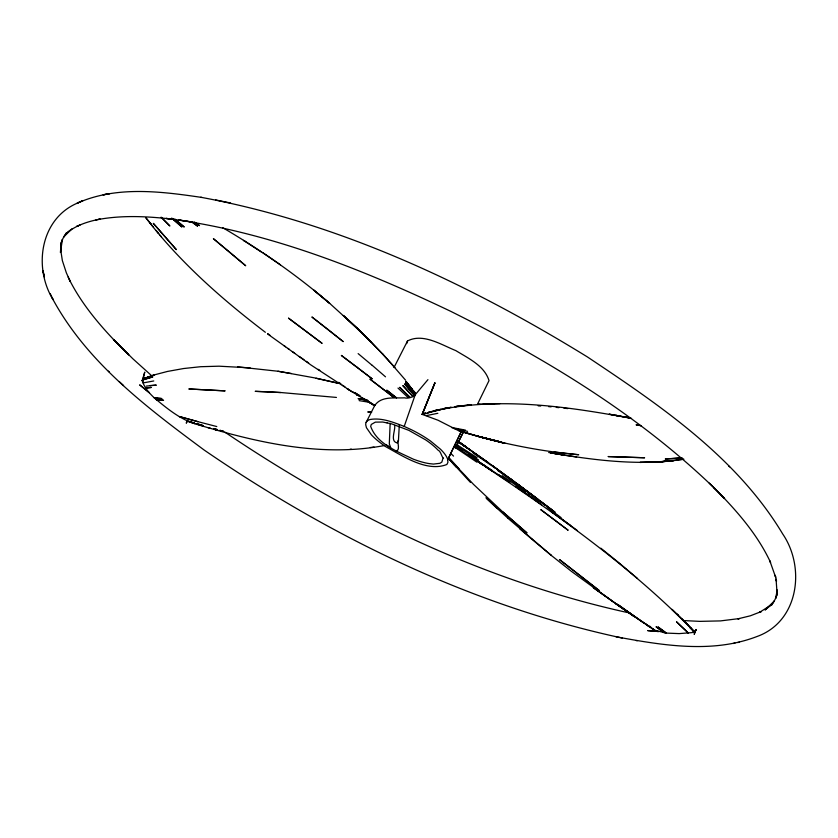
<?xml version="1.0" encoding="UTF-8"?>
<svg xmlns="http://www.w3.org/2000/svg" width="838" height="838" viewBox="0 0 838 838"><rect width="100%" height="100%" fill="white"/><g stroke="black" fill="none" stroke-linecap="round" stroke-linejoin="round"><path stroke-width="1.26" d="M397.191 442.789L398.438 440.495L399.317 424.887M442.956 458.313L441.856 462.094L439.919 463.299L433.445 464.074L429.108 463.592A39.931 12.141 26.9 0 1 413.082 459.067C397.547 451.546 376.828 443.941 370.679 426.353L371.297 424.437L375.33 422.132L382.746 422.038L391.713 423.881L408.934 430.397L425.673 439.887A39.952 12.151 26.9 0 1 437.991 450.09C440.987 450.928 441.668 457.716 443.543 458.072M777.214 591.272L777.077 593.597L776.082 579.205L776.512 581.216L775.234 575.339L775.674 577.351L769.85 560.894L770.583 562.497C757.301 533.911 736.047 509.975 714.039 487.8L724.587 498.537L709.21 483.076M390.152 423.242L389.314 443.805L390.665 447.691L385.983 444.59M777.224 589.921L775.642 598.468L777.308 593.901L774.951 599.715L771.599 605.026L774.302 601.003L765.063 610.001L771.285 604.9L759.364 612.463L761.281 611.572L750.345 615.804L737.828 618.863L739.514 618.549L720.491 620.906L699.782 621.367L683.86 620.581M394.677 425.432C395.588 430.219 389.838 441.385 397.055 442.873M457.946 445.303L456.574 444.486L455.903 447.052L461.874 450.97M461.895 450.928L455.862 447.115L463.445 431.968L455.788 447.22L454.667 447.702M398.312 441.165L398.49 439.981M693.078 631.203L694.744 631.978L696.043 629.537L694.241 634.146L696.043 629.537L694.807 632.135L691.308 632.669L679.178 633.612L666.315 633.088L655.525 630.469L651.87 628.49L650.089 626.342M366.143 422.383L374.659 405.655C381.101 395.85 394.447 398.364 404.492 397.83C409.593 399.391 420.498 394.562 412.17 389.984M406.702 343.611L407.509 340.982C422.928 332.843 441.333 344.785 455.841 350.63C468.212 358.276 484.448 365.672 489.015 380.609L477.65 403.916M142.785 381.887L142.942 379.3L142.23 380.578C144.23 387.523 149.185 393.116 154.37 397.945C166.165 407.75 178.525 418.057 193.107 423.211C254.637 442.003 320.305 457.758 384.59 445.512M369.663 402.659L374.659 405.655L374.911 405.131M447.743 459.706A44.624 13.565 26.9 0 0 440.411 449.168L430.596 441.092A44.624 13.565 26.9 0 0 411.165 429.622L404.209 426.427L415.061 395.159L405.351 383.521L415.061 395.159M440.421 409.573L422.143 414.464L434.901 382.84L422.184 414.381L438.023 420.226L459.224 431.015C498.16 442.747 538.153 451.19 578.691 454.73L554.138 451.986M434.901 382.84L422.3 414.318L425.107 413.323M404.209 426.427C393.556 422.362 382.128 417.617 370.511 419.419A44.613 13.565 26.9 0 0 365.735 424.793L366.447 427.705L371.37 434.775A45.179 13.733 26.9 0 0 386.046 446.853C403.193 456.207 426.93 472.381 446.874 464.482L447.911 462.387L447.743 459.716L461.455 431.12M447.743 459.716L461.319 431.455M425.086 413.364L422.3 414.318L425.191 413.26M455.935 446.968L486.155 467.101M393.996 367.526L407.509 340.982M142.879 379.425L142.23 380.578L142.722 381.646M187.534 421.043L186.277 423.19L187.031 420.718M142.816 379.604L142.23 380.578L144.754 372.124L143.026 379.122L154.663 374.785L167.537 371.433L183.616 368.531L200.67 366.709L219.001 366.185L250.143 367.851M415.323 394.646L427.935 379.656M398.165 441.039C397.327 442.935 400.48 451.148 395.829 450.854M72.12 228.669L63.719 236.955L66.422 232.922L63.07 238.233L60.713 244.057L62.379 239.49L60.462 252.51L60.923 244.403L60.933 251.39L62.358 260.608L66.349 272.811L70.151 281.306L68.171 277.064M70.287 230.157L66.715 233.1C76.143 225.108 88.262 221.389 100.193 219.085L95.857 219.996M78.636 225.537L76.74 226.386L80.301 224.814M143.267 378.86L153.783 375.162L143.371 378.776L145.299 378.043M154.663 374.785L143.591 378.619L144.461 378.451M426.563 415.564L437.855 413.291M434.147 410.725L437.247 410.012L435.739 410.358M616.045 636.775C662.135 645.229 712.049 653.839 757.143 636.461C798.719 621.461 805.643 567.556 782.713 533.984C736.874 457.38 660.218 405.508 587.448 356.967C468.484 283.642 338.94 222.772 200.753 197.265M438.683 409.876C502.475 396.908 568.279 406.723 631.538 418.392M440.987 409.185L428.365 412.348L451.263 407.268L444.297 408.483M443.91 408.535L447.314 407.886M426.668 413.48L427.883 413.354M437.048 410.211L438.745 409.929M733.198 643.49L734.926 643.134M737.66 642.568L739.399 642.222M143.078 382.924L153.773 380.955M424.908 413.773L422.342 414.234M98.486 219.451C123.28 214.957 148.703 216.393 173.592 219.315L166.133 218.414C265.824 230.848 360.57 268.359 450.697 311.317C545.748 358.622 638.158 414.475 714.866 488.606M146.231 386.119L156.078 385.113M548.691 452.52L563.765 455.076L550.556 452.834C590.821 459.664 631.915 465.153 672.767 460.764L656.615 462.084L673.522 460.649L657.233 462.042L639.991 462.419L656.615 462.084L683.546 459.266M672.327 460.827L683.86 459.214M456.082 406.514L459.769 406.021M370.333 447.544L374.02 447.052M679.335 458.082L665.246 459.035L681.86 457.789M679.209 458.051L681.807 457.747M387.46 422.635L386.758 422.687M467.405 405.194L471.291 404.838M478.634 404.356L479.954 404.241M149.824 385.574L156.14 385.166M477.943 404.335L499.961 403.654M483.254 404.084L494.252 403.727M459.36 431.015L459.853 431.203M350.2 449.241L351.468 449.21M538.185 405.833L540.761 406.011M280.531 392.498L336.436 397.432M371.622 412.212L367.777 411.95L371.517 412.212M154.737 398.019L161.451 398.5L154.37 397.945L162.467 399.391L154.37 397.945M237.531 366.845L277.944 371.244L314.931 377.938L337.19 383.018M658.333 631.496L647.68 630.605L658.626 631.569M548.555 406.587L551.111 406.849M556.243 407.383L558.81 407.645M563.932 408.179L567.776 408.577M179.971 220.164L193.044 222.175M562.403 454.877L576.68 456.993M178.756 219.975L191.892 221.986M201.895 197.454C160.896 191.389 116.304 185.711 77.232 203.184C40.14 219.074 33.3 267.626 53.045 299.616C87.613 363.043 147.373 407.938 204.263 450.111C330.717 536.833 471.867 605.884 622.414 638.074M636.105 640.546L637.247 640.735M359.146 400.627L370.312 402.46M618.779 415.847L616.255 415.418L618.706 415.899M277.944 371.244L291.415 373.528M641.143 425.694L636.063 424.803L641.101 425.683M629.621 417.858L609.163 414.171L629.6 417.9M367.924 400.428L358.077 398.658L367.767 400.417M465.415 430.104L451.734 427.516L452.258 427.621M623.86 416.8L626.426 417.314M215.586 199.926L230.544 202.995M627.578 612.557C482.95 580.724 347.162 514.731 224.898 432.146M467.531 431.35L453.547 428.407M359.114 395.347L356.59 394.803L359.052 395.347M316.146 378.273L338.06 383.186M215.418 429.726L217.828 430.292L215.429 429.611M477.367 436.137L498.704 441.396L477.534 436.158M479.179 436.724L500.757 442.16M479.535 436.828L502.601 442.768M480.687 437.101L503.051 442.883M197.59 421.587L216.77 426.542M198.124 424.594L203.079 425.997M482.395 437.352L505.094 443.292M213.837 428.647L217.503 429.674L213.847 428.627M223.62 431.371L219.944 430.355L223.62 431.371M208.054 427.621L210.537 428.312M463.823 432.157L481.033 437.143L459.989 430.994M186.968 421.116L195.128 423.703M188.382 421.116L191.871 422.195M193.096 422.949L194.772 423.473M460.858 431.266L462.586 431.8M191.336 422.017L194.343 422.96M222.667 227.664L224.846 228.931C261.76 250.782 297.123 275.356 329.659 303.366L313.716 290.105L329.365 303.073L358.454 329.481L344.47 316.397M374.775 405.414L369.809 402.439M347.121 388.685L374.659 405.655L372.313 404.22M367.274 400.868L362.215 397.799M243.931 240.59L244.864 241.145M357.208 394.677L359.753 396.227M365.054 399.506L374.576 405.299M455.862 447.115L461.906 450.844M367.149 401.13L364.624 399.558L369.726 402.659M360.686 396.332L355.134 392.875L358.119 394.74M364.897 399.223L367.39 400.794M456.092 448.068L455.317 447.576L476.853 462.167M456.574 444.486L476.979 457.611M478.613 460.02L456.354 445.69L457.108 446.183M480.09 463.131L483.17 465.111L477.063 461.141M338.72 382.338L340.898 383.752M353.154 392.006L354.799 393.074M243.439 240.37L261.184 251.892M318.168 369.317L319.802 370.375M352.128 391.817L310.772 364.876L267.563 333.922M347.215 388.685L349.645 390.278M342.417 385.176L344.879 386.789M498.212 474.717L504.141 478.718M492.063 471.071L486.092 467.091C559.805 516.449 632.795 568.332 694.786 632.177M492.105 470.453L467.939 454.625L509.85 482.384L498.076 474.434M650.707 627.337L613.678 602.145L571.652 571.526M458.292 441.94L490.23 464.001L534.822 497.039M457.569 441.479L469.29 449.378M480.205 462.786L486.229 466.829L483.222 464.797M663.979 632.533L656.049 626.772L664.387 632.805M650.236 627.379L616.82 604.229L644.432 623.43M458.208 441.563L488.24 462.639M473.229 453.075L495.143 468.044M262.881 252.783L280.395 264.818M518.753 488.743L524.515 492.713M306.299 361.346L308.635 362.948M303.995 359.743L299.302 356.485M502.025 475.596L524.892 491.393M487.496 462.188L458.04 441.322L465.3 446.382M551.697 511.976L553.468 513.202M633.779 616.181L593.294 587.658L613.678 602.145M458.082 441.343L466.274 447.042M633.999 616.339L615.469 603.454L634.24 616.527M458.491 441.668L464.629 445.973L458.449 441.616M535.922 500.695L541.558 504.675M497.51 470.328L554.955 512.196M287.832 348.378L289.372 349.456M292.399 351.625L294.704 353.248M195.411 222.709L199.528 225.632L194.28 221.902M284.061 345.665L285.569 346.754M618.8 605.088L636.524 617.784M513.757 481.148L492.566 465.834L536.739 498.348M549.707 510.216L577.455 530.611M556.778 515.37L570.636 525.531M267.793 333.671L269.993 335.294M547.099 507.283L561.062 517.591M538.122 499.354L515.496 482.489L554.85 512.144L541.159 501.773M523.289 488.627L510.813 479.137L526.777 491.309M525.363 490.209L540.301 501.763M528.778 492.828L531.763 495.111M538.006 499.301L551.666 509.797M265.363 332.288C221.431 298.799 179.489 261.823 145.833 217.796M542.228 503.282L544.155 504.79M551.069 555.238L571.265 571.233M600.867 548.199L619.806 563.492M149.017 392.477L139.653 384.841L149.321 392.792M531.596 538.991L551.456 555.531L507.66 518.052M358.14 353.605L372.208 365.389M619.743 563.492L637.55 578.545M175.362 219.504L184.234 227.025L174.765 218.959M519.612 528.684L531.983 539.295M372.261 365.347L385.501 376.828M173.288 219.483L181.867 226.983L171.696 218.058M151.647 375.717L132.959 358.874L113.413 339.463L128.79 354.924L123.134 349.394M502.454 511.62L473.564 484.427L449.116 458.543M407.834 397.285L397.998 388.067M496.316 507.619L507.818 518.156M119.132 381.489L123.553 385.553M343.329 315.465L371.496 342.313L357.512 328.559L370.93 341.642L394.949 367.473M344.188 316.156L358.245 329.24M678.455 615.574L676.895 614.107L678.445 615.658M486.826 498.641L497.405 508.635M485.893 497.762L497.028 508.341M370.668 341.443L357.093 328.266L383.406 354.642M450.834 453.484L453.515 456.102M108.416 371.129L109.244 371.936M728.756 466.064L729.584 466.871M685.924 622.917L688.794 625.881M123.993 350.232C103.011 329.166 82.931 306.467 69.439 279.766M161.116 217.147L169.873 225.977L161.629 217.66M690.187 627.264L691.612 628.71M681.524 618.601L682.991 620.099M689.695 627.494L694.22 632.135M470.495 482.447L449.074 459.14M157.366 232L158.77 233.53L156.078 230.408M449.44 458.281L459.046 468.819M383.144 354.359L405.571 380.18M150.945 224.102L153.584 227.224M159.985 235.153L161.493 236.861M448.718 458.554L456.197 467.08M149.73 222.573L151.029 224.071L145.948 217.712M449.891 459.769L454.123 464.681M412.39 389.534L405.99 381.468L415.439 393.661L405.99 381.332M52.291 298.003L53.045 299.616L50.238 293.667M422.771 414.087L425.411 413.27L422.771 414.087M82.753 200.68L77.232 203.184L82.753 200.68M423.651 413.815L422.268 414.318L423.651 413.815M144.618 379.331L142.701 379.928L152.872 376.859L144.618 379.331M435.551 410.641L433.906 411.018L435.551 410.641M104.802 194.51L103.095 194.825L109.432 193.725L104.802 194.51M462.262 405.728L454.825 406.692L469.971 404.964L462.262 405.728M151.102 387.481L145.697 388.046L151.102 387.481M224.93 390.864L189.032 388.989L224.93 390.864M644.537 457.758L608.273 456.574L644.537 457.758M267.772 391.817L255.213 391.336L280.562 392.53L267.772 391.817M163.515 400.323L156.182 399.6L163.515 400.323M197.674 421.598L179.5 416.57L197.674 421.598M202.806 425.484L196.595 423.64L202.796 425.515M654.237 629.862L645.721 624.153L654.237 629.862M527.207 494.305L515.674 486.344L538.551 502.276L527.207 494.305M396.51 397.861L386.873 390.267L396.51 397.861M666.315 633.088L658.113 627.023L666.315 633.088M197.454 226.061L191.672 221.787L197.454 226.061M321.939 343.234L288.555 318.199L321.939 343.234M554.62 520.01L540.772 509.63L568.154 530.255L554.62 520.01M357.061 367.264L341.328 355.427L372.24 378.912L357.061 367.264M384.883 390.477L369.893 379.048L393.933 397.547L384.883 390.477M599.002 590.371L559.47 559.543L599.002 590.371M327.836 329.376L311.893 316.974L343.224 341.621L327.836 329.376M229.947 252.468L213.386 238.673L245.712 265.761L229.947 252.468M526.872 532.863L502.486 511.62L526.872 532.863M410.012 397.39L399.789 387.397L410.012 397.39M688.26 632.994L676.57 621.848L688.26 632.994M684.185 621.22L671.929 609.352L694.419 631.716L684.185 621.22M413.061 396.615L402.973 385.763L413.061 396.615M176.273 249.556L153.385 223.432L176.273 249.556M414.653 395.683L404.785 384.244L414.653 395.683M413.857 392.016L405.969 382.044L415.418 394.017L413.857 392.016M43.901 274.874L43.021 270.884L44.33 276.854L43.901 274.874"/></g></svg>
